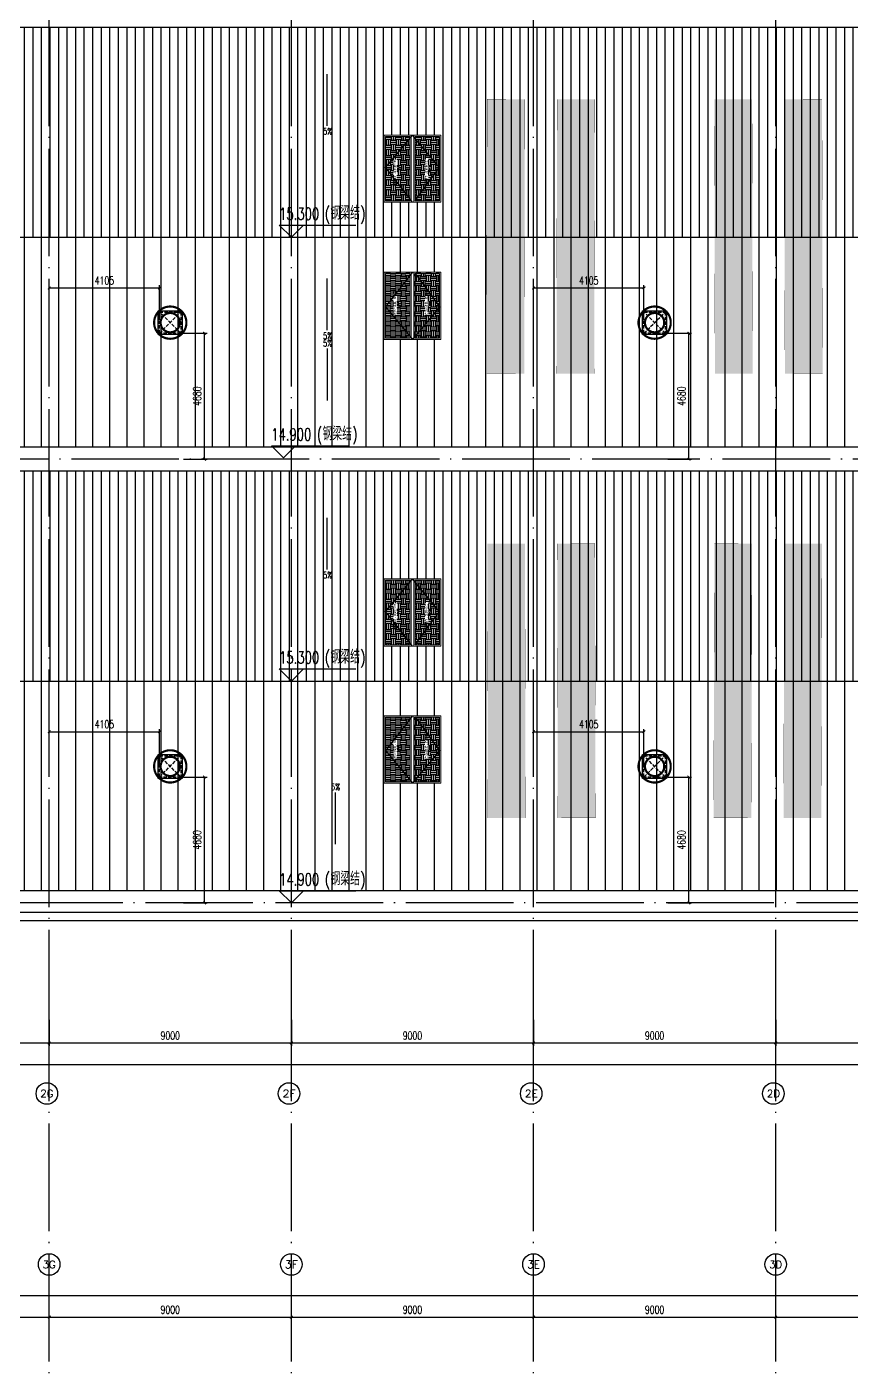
# Model space of a CAD drawing. Extents: x -555607 to 460190, y 498714 to 1664455.
# Drawn here: x 316315 to 346951, y 622805 to 672646 of the extents above; entities that cross this region are included whole.
import ezdxf
from ezdxf.enums import TextEntityAlignment as Align

# ---------------------------------------------------------------- set-up
doc = ezdxf.new("R2010")
doc.units = 0
doc.header["$LTSCALE"] = 1000
doc.header["$MEASUREMENT"] = 0
for name, pattern in [('DASH', [0.35, 0.25, -0.1]), ('DOTE', [2.42, 2, -0.2, 0.02, -0.2]), ('HIDDEN', [9.525, 6.35, -3.175])]:
    doc.linetypes.add(name, pattern=pattern)
doc.layers.get('Defpoints').update_dxf_attribs({"color": 210})
for name, color, linetype in [('99平面图例外参$0$A-HATCH-2', 251, 'Continuous'), ('A-AXIS-D', 1, 'Continuous'), ('A-AXIS-DOTE', 14, 'DOTE'), ('A-AXIS-DP', 126, 'Continuous'), ('A-AXIS-SYMB', 3, 'Continuous'), ('A-HATCH-2', 251, 'Continuous'), ('A-LIN-V', 9, 'Continuous'), ('A-SFCE', 30, 'Continuous'), ('A-WINDOW', 8, 'Continuous'), ('E-电气标注', 84, 'Continuous'), ('SPACE', 7, 'Continuous'), ('SPACE_HATCH', 8, 'Continuous'), ('参考线', 8, 'Continuous'), ('外框', 1, 'HIDDEN'), ('暖通', 7, 'Continuous')]:
    doc.layers.add(name, color=color, linetype=linetype)
doc.layers.add('成型线', color=3, linetype='Continuous', lineweight=18)
doc.styles.add('_TCH_AXIS', font='COMPLEX', dxfattribs={"bigfont": 'GBCBIG'})
doc.styles.add('_TCH_DIM', font='SIMPLEX', dxfattribs={"bigfont": 'GBCBIG'})
doc.styles.add('_TCH_DIM_T3', font='SIMPLEX', dxfattribs={"width": 0.705882, "bigfont": 'GBCBIG'})
doc.styles.add('_TCH_SPACE', font='SIMPLEX', dxfattribs={"height": 5, "bigfont": 'GBCBIG'})
doc.dimstyles.new('_TCH_ARCH&&100', dxfattribs={"dimtxt": 297.5, "dimasz": 100, "dimexe": 100, "dimexo": 100, "dimgap": 126.25, "dimtad": 1, "dimdec": 0, "dimzin": 0, "dimdsep": 46, "dimtxsty": '_TCH_DIM_T3', "dimblk": 'ARCHTICK', "dimcen": 0.09, "dimclrt": 7, "dimazin": 2, "dimtfac": 1, "dimtdec": 0, "dimtix": 1, "dimtmove": 2, "dimatfit": 3, "dimfxl": 100, "dimtolj": 1, "dimtzin": 0, "dimarcsym": 0})
pattern_1 = [(90, (0, 0), (-317.5, 0), [])]
pattern_2 = [(90, (0, 0), (-635, 0), [])]
pattern_3 = [(0, (0, 0), (187.5, 187.5), [187.5, -187.5]), (0, (0, 70.31), (187.5, 187.5), [187.5, -187.5]), (0, (0, 140.62), (187.5, 187.5), [187.5, -187.5]), (90, (23.44, 164.06), (-187.5, 187.5), [187.5, -187.5]), (90, (93.75, 164.06), (-187.5, 187.5), [187.5, -187.5]), (90, (164.06, 164.06), (-187.5, 187.5), [187.5, -187.5])]

# ---------------------------------------------------------------- blocks, each defined once
blk = doc.blocks.new('_ArchTick')
at = {"color": 0, "linetype": 'ByBlock', "const_width": 0.4}
blk.add_lwpolyline([(-0.5, -0.5), (0.5, 0.5)], dxfattribs=at)
blk = doc.blocks.new('*D361')
at = {"layer": 'A-AXIS-D', "color": 0, "lineweight": -2, "transparency": 16777216}
for p, q in [((308146, 635720), (308146, 634760)), ((317146, 635720), (317146, 634760)), ((308146, 634860), (317146, 634860))]:
    blk.add_line(p, q, dxfattribs=at)
at = {"layer": 'Defpoints', "color": 0, "transparency": 16777216}
for p in [(308146, 635820), (317146, 635820), (317146, 634860)]:
    blk.add_point(p, dxfattribs=at)
at = {"layer": 'A-AXIS-D', "color": 0, "lineweight": -2, "transparency": 16777216, "xscale": 100, "yscale": 100, "zscale": 100, "rotation": 180}
blk.add_blockref('_ArchTick', (308146, 634860), dxfattribs=at)
at = {"layer": 'A-AXIS-D', "color": 0, "lineweight": -2, "transparency": 16777216, "xscale": 100, "yscale": 100, "zscale": 100}
blk.add_blockref('_ArchTick', (317146, 634860), dxfattribs=at)
at = {"layer": 'A-AXIS-D', "color": 7, "transparency": 16777216, "insert": (312646, 635135), "char_height": 297.5, "attachment_point": 5, "style": '_TCH_DIM_T3'}
blk.add_mtext('\\A1;9000', dxfattribs=at)
blk = doc.blocks.new('*D362')
at = {"layer": 'A-AXIS-D', "color": 0, "lineweight": -2, "transparency": 16777216}
for p, q in [((317146, 635720), (317146, 634760)), ((326146, 635720), (326146, 634760)), ((317146, 634860), (326146, 634860))]:
    blk.add_line(p, q, dxfattribs=at)
at = {"layer": 'Defpoints', "color": 0, "transparency": 16777216}
for p in [(317146, 635820), (326146, 635820), (326146, 634860)]:
    blk.add_point(p, dxfattribs=at)
at = {"layer": 'A-AXIS-D', "color": 0, "lineweight": -2, "transparency": 16777216, "xscale": 100, "yscale": 100, "zscale": 100, "rotation": 180}
blk.add_blockref('_ArchTick', (317146, 634860), dxfattribs=at)
at = {"layer": 'A-AXIS-D', "color": 0, "lineweight": -2, "transparency": 16777216, "xscale": 100, "yscale": 100, "zscale": 100}
blk.add_blockref('_ArchTick', (326146, 634860), dxfattribs=at)
at = {"layer": 'A-AXIS-D', "color": 7, "transparency": 16777216, "insert": (321646, 635135), "char_height": 297.5, "attachment_point": 5, "style": '_TCH_DIM_T3'}
blk.add_mtext('\\A1;9000', dxfattribs=at)
blk = doc.blocks.new('*D363')
at = {"layer": 'A-AXIS-D', "color": 0, "lineweight": -2, "transparency": 16777216}
for p, q in [((326146, 635720), (326146, 634760)), ((335146, 635720), (335146, 634760)), ((326146, 634860), (335146, 634860))]:
    blk.add_line(p, q, dxfattribs=at)
at = {"layer": 'Defpoints', "color": 0, "transparency": 16777216}
for p in [(326146, 635820), (335146, 635820), (335146, 634860)]:
    blk.add_point(p, dxfattribs=at)
at = {"layer": 'A-AXIS-D', "color": 0, "lineweight": -2, "transparency": 16777216, "xscale": 100, "yscale": 100, "zscale": 100, "rotation": 180}
blk.add_blockref('_ArchTick', (326146, 634860), dxfattribs=at)
at = {"layer": 'A-AXIS-D', "color": 0, "lineweight": -2, "transparency": 16777216, "xscale": 100, "yscale": 100, "zscale": 100}
blk.add_blockref('_ArchTick', (335146, 634860), dxfattribs=at)
at = {"layer": 'A-AXIS-D', "color": 7, "transparency": 16777216, "insert": (330646, 635135), "char_height": 297.5, "attachment_point": 5, "style": '_TCH_DIM_T3'}
blk.add_mtext('\\A1;9000', dxfattribs=at)
blk = doc.blocks.new('*D364')
at = {"layer": 'A-AXIS-D', "color": 0, "lineweight": -2, "transparency": 16777216}
for p, q in [((335146, 635720), (335146, 634760)), ((344146, 635720), (344146, 634760)), ((335146, 634860), (344146, 634860))]:
    blk.add_line(p, q, dxfattribs=at)
at = {"layer": 'Defpoints', "color": 0, "transparency": 16777216}
for p in [(335146, 635820), (344146, 635820), (344146, 634860)]:
    blk.add_point(p, dxfattribs=at)
at = {"layer": 'A-AXIS-D', "color": 0, "lineweight": -2, "transparency": 16777216, "xscale": 100, "yscale": 100, "zscale": 100, "rotation": 180}
blk.add_blockref('_ArchTick', (335146, 634860), dxfattribs=at)
at = {"layer": 'A-AXIS-D', "color": 0, "lineweight": -2, "transparency": 16777216, "xscale": 100, "yscale": 100, "zscale": 100}
blk.add_blockref('_ArchTick', (344146, 634860), dxfattribs=at)
at = {"layer": 'A-AXIS-D', "color": 7, "transparency": 16777216, "insert": (339646, 635135), "char_height": 297.5, "attachment_point": 5, "style": '_TCH_DIM_T3'}
blk.add_mtext('\\A1;9000', dxfattribs=at)
blk = doc.blocks.new('*D365')
at = {"layer": 'A-AXIS-D', "color": 0, "lineweight": -2, "transparency": 16777216}
for p, q in [((344146, 635720), (344146, 634760)), ((353146, 635720), (353146, 634760)), ((344146, 634860), (353146, 634860))]:
    blk.add_line(p, q, dxfattribs=at)
at = {"layer": 'Defpoints', "color": 0, "transparency": 16777216}
for p in [(344146, 635820), (353146, 635820), (353146, 634860)]:
    blk.add_point(p, dxfattribs=at)
at = {"layer": 'A-AXIS-D', "color": 0, "lineweight": -2, "transparency": 16777216, "xscale": 100, "yscale": 100, "zscale": 100, "rotation": 180}
blk.add_blockref('_ArchTick', (344146, 634860), dxfattribs=at)
at = {"layer": 'A-AXIS-D', "color": 0, "lineweight": -2, "transparency": 16777216, "xscale": 100, "yscale": 100, "zscale": 100}
blk.add_blockref('_ArchTick', (353146, 634860), dxfattribs=at)
at = {"layer": 'A-AXIS-D', "color": 7, "transparency": 16777216, "insert": (348646, 635135), "char_height": 297.5, "attachment_point": 5, "style": '_TCH_DIM_T3'}
blk.add_mtext('\\A1;9000', dxfattribs=at)
blk = doc.blocks.new('*D411')
at = {"layer": 'A-AXIS-D', "color": 0, "lineweight": -2, "transparency": 16777216}
for p, q in [((213946, 635620), (213946, 633960)), ((371946, 635620), (371946, 633960)), ((213946, 634060), (371946, 634060))]:
    blk.add_line(p, q, dxfattribs=at)
at = {"layer": 'Defpoints', "color": 0, "transparency": 16777216}
for p in [(213946, 635720), (371946, 635720), (371946, 634060)]:
    blk.add_point(p, dxfattribs=at)
at = {"layer": 'A-AXIS-D', "color": 0, "lineweight": -2, "transparency": 16777216, "xscale": 100, "yscale": 100, "zscale": 100, "rotation": 180}
blk.add_blockref('_ArchTick', (213946, 634060), dxfattribs=at)
at = {"layer": 'A-AXIS-D', "color": 0, "lineweight": -2, "transparency": 16777216, "xscale": 100, "yscale": 100, "zscale": 100}
blk.add_blockref('_ArchTick', (371946, 634060), dxfattribs=at)
at = {"layer": 'A-AXIS-D', "color": 7, "transparency": 16777216, "insert": (292946, 634335), "char_height": 297.5, "attachment_point": 5, "style": '_TCH_DIM_T3'}
blk.add_mtext('\\A1;158000', dxfattribs=at)
blk = doc.blocks.new('*D452')
at = {"layer": 'A-AXIS-D', "color": 0, "lineweight": -2, "transparency": 16777216}
for p, q in [((308146, 623910), (308146, 624768)), ((308146, 624668), (317146, 624668)), ((317146, 623910), (317146, 624768))]:
    blk.add_line(p, q, dxfattribs=at)
at = {"layer": 'Defpoints', "color": 0, "transparency": 16777216}
for p in [(317146, 624668), (308146, 623810), (317146, 623810)]:
    blk.add_point(p, dxfattribs=at)
at = {"layer": 'A-AXIS-D', "color": 0, "lineweight": -2, "transparency": 16777216, "xscale": 100, "yscale": 100, "zscale": 100, "rotation": 180}
blk.add_blockref('_ArchTick', (308146, 624668), dxfattribs=at)
at = {"layer": 'A-AXIS-D', "color": 0, "lineweight": -2, "transparency": 16777216, "xscale": 100, "yscale": 100, "zscale": 100}
blk.add_blockref('_ArchTick', (317146, 624668), dxfattribs=at)
at = {"layer": 'A-AXIS-D', "color": 7, "transparency": 16777216, "insert": (312646, 624943), "char_height": 297.5, "attachment_point": 5, "style": '_TCH_DIM_T3'}
blk.add_mtext('\\A1;9000', dxfattribs=at)
blk = doc.blocks.new('*D453')
at = {"layer": 'A-AXIS-D', "color": 0, "lineweight": -2, "transparency": 16777216}
for p, q in [((317146, 623910), (317146, 624768)), ((317146, 624668), (326146, 624668)), ((326146, 623910), (326146, 624768))]:
    blk.add_line(p, q, dxfattribs=at)
at = {"layer": 'Defpoints', "color": 0, "transparency": 16777216}
for p in [(326146, 624668), (317146, 623810), (326146, 623810)]:
    blk.add_point(p, dxfattribs=at)
at = {"layer": 'A-AXIS-D', "color": 0, "lineweight": -2, "transparency": 16777216, "xscale": 100, "yscale": 100, "zscale": 100, "rotation": 180}
blk.add_blockref('_ArchTick', (317146, 624668), dxfattribs=at)
at = {"layer": 'A-AXIS-D', "color": 0, "lineweight": -2, "transparency": 16777216, "xscale": 100, "yscale": 100, "zscale": 100}
blk.add_blockref('_ArchTick', (326146, 624668), dxfattribs=at)
at = {"layer": 'A-AXIS-D', "color": 7, "transparency": 16777216, "insert": (321646, 624943), "char_height": 297.5, "attachment_point": 5, "style": '_TCH_DIM_T3'}
blk.add_mtext('\\A1;9000', dxfattribs=at)
blk = doc.blocks.new('*D454')
at = {"layer": 'A-AXIS-D', "color": 0, "lineweight": -2, "transparency": 16777216}
for p, q in [((326146, 623910), (326146, 624768)), ((326146, 624668), (335146, 624668)), ((335146, 623910), (335146, 624768))]:
    blk.add_line(p, q, dxfattribs=at)
at = {"layer": 'Defpoints', "color": 0, "transparency": 16777216}
for p in [(335146, 624668), (326146, 623810), (335146, 623810)]:
    blk.add_point(p, dxfattribs=at)
at = {"layer": 'A-AXIS-D', "color": 0, "lineweight": -2, "transparency": 16777216, "xscale": 100, "yscale": 100, "zscale": 100, "rotation": 180}
blk.add_blockref('_ArchTick', (326146, 624668), dxfattribs=at)
at = {"layer": 'A-AXIS-D', "color": 0, "lineweight": -2, "transparency": 16777216, "xscale": 100, "yscale": 100, "zscale": 100}
blk.add_blockref('_ArchTick', (335146, 624668), dxfattribs=at)
at = {"layer": 'A-AXIS-D', "color": 7, "transparency": 16777216, "insert": (330646, 624943), "char_height": 297.5, "attachment_point": 5, "style": '_TCH_DIM_T3'}
blk.add_mtext('\\A1;9000', dxfattribs=at)
blk = doc.blocks.new('*D455')
at = {"layer": 'A-AXIS-D', "color": 0, "lineweight": -2, "transparency": 16777216}
for p, q in [((335146, 623910), (335146, 624768)), ((335146, 624668), (344146, 624668)), ((344146, 623910), (344146, 624768))]:
    blk.add_line(p, q, dxfattribs=at)
at = {"layer": 'Defpoints', "color": 0, "transparency": 16777216}
for p in [(344146, 624668), (335146, 623810), (344146, 623810)]:
    blk.add_point(p, dxfattribs=at)
at = {"layer": 'A-AXIS-D', "color": 0, "lineweight": -2, "transparency": 16777216, "xscale": 100, "yscale": 100, "zscale": 100, "rotation": 180}
blk.add_blockref('_ArchTick', (335146, 624668), dxfattribs=at)
at = {"layer": 'A-AXIS-D', "color": 0, "lineweight": -2, "transparency": 16777216, "xscale": 100, "yscale": 100, "zscale": 100}
blk.add_blockref('_ArchTick', (344146, 624668), dxfattribs=at)
at = {"layer": 'A-AXIS-D', "color": 7, "transparency": 16777216, "insert": (339646, 624943), "char_height": 297.5, "attachment_point": 5, "style": '_TCH_DIM_T3'}
blk.add_mtext('\\A1;9000', dxfattribs=at)
blk = doc.blocks.new('*D456')
at = {"layer": 'A-AXIS-D', "color": 0, "lineweight": -2, "transparency": 16777216}
for p, q in [((344146, 623910), (344146, 624768)), ((344146, 624668), (353146, 624668)), ((353146, 623910), (353146, 624768))]:
    blk.add_line(p, q, dxfattribs=at)
at = {"layer": 'Defpoints', "color": 0, "transparency": 16777216}
for p in [(353146, 624668), (344146, 623810), (353146, 623810)]:
    blk.add_point(p, dxfattribs=at)
at = {"layer": 'A-AXIS-D', "color": 0, "lineweight": -2, "transparency": 16777216, "xscale": 100, "yscale": 100, "zscale": 100, "rotation": 180}
blk.add_blockref('_ArchTick', (344146, 624668), dxfattribs=at)
at = {"layer": 'A-AXIS-D', "color": 0, "lineweight": -2, "transparency": 16777216, "xscale": 100, "yscale": 100, "zscale": 100}
blk.add_blockref('_ArchTick', (353146, 624668), dxfattribs=at)
at = {"layer": 'A-AXIS-D', "color": 7, "transparency": 16777216, "insert": (348646, 624943), "char_height": 297.5, "attachment_point": 5, "style": '_TCH_DIM_T3'}
blk.add_mtext('\\A1;9000', dxfattribs=at)
blk = doc.blocks.new('*D460')
at = {"layer": 'A-AXIS-D', "color": 0, "lineweight": -2, "transparency": 16777216}
for p, q in [((186246, 624010), (186246, 625568)), ((371946, 624010), (371946, 625568)), ((186246, 625468), (371946, 625468))]:
    blk.add_line(p, q, dxfattribs=at)
at = {"layer": 'Defpoints', "color": 0, "transparency": 16777216}
for p in [(371946, 625468), (186246, 623910), (371946, 623910)]:
    blk.add_point(p, dxfattribs=at)
at = {"layer": 'A-AXIS-D', "color": 0, "lineweight": -2, "transparency": 16777216, "xscale": 100, "yscale": 100, "zscale": 100, "rotation": 180}
blk.add_blockref('_ArchTick', (186246, 625468), dxfattribs=at)
at = {"layer": 'A-AXIS-D', "color": 0, "lineweight": -2, "transparency": 16777216, "xscale": 100, "yscale": 100, "zscale": 100}
blk.add_blockref('_ArchTick', (371946, 625468), dxfattribs=at)
at = {"layer": 'A-AXIS-D', "color": 7, "transparency": 16777216, "insert": (279096, 625743), "char_height": 297.5, "attachment_point": 5, "style": '_TCH_DIM_T3'}
blk.add_mtext('\\A1;185700', dxfattribs=at)
blk = doc.blocks.new('44')
blk.add_wipeout([(277446, 745270), (279946, 745270), (279946, 747370), (277446, 747370)]).dxf.layer = '参考线'
at = {"layer": 'SPACE_HATCH'}
h = blk.add_hatch(dxfattribs=at)
h.set_pattern_fill('土壤', color=250, scale=50, style=0)
h.set_pattern_definition(pattern_3)
h.paths.add_polyline_path([(277496, 746420), (279896, 746420), (279896, 747320), (277496, 747320)])
h.paths.add_polyline_path([(278352, 746904), (279057, 746904), (279057, 747034), (278352, 747034)])
h.paths.add_polyline_path([(278591, 746811), (278817, 746811), (278817, 746895), (278591, 746895)])
h = blk.add_hatch(dxfattribs=at)
h.set_pattern_fill('土壤', color=250, scale=50, style=0)
h.set_pattern_definition(pattern_3)
h.paths.add_polyline_path([(277496, 746220), (279896, 746220), (279896, 745320), (277496, 745320)])
h.paths.add_polyline_path([(278352, 745724), (279057, 745724), (279057, 745854), (278352, 745854)])
h.paths.add_polyline_path([(278591, 745631), (278817, 745631), (278817, 745715), (278591, 745715)])
at = {"layer": '外框', "color": 250}
for points in [[(279946, 746320), (278658, 747320), (277446, 746320)], [(279896, 746220), (278658, 745320), (277446, 746320)]]:
    blk.add_lwpolyline(points, dxfattribs=at)
at = {"layer": '成型线', "color": 8}
for p, q in [((279946, 745270), (279946, 747370)), ((277446, 746370), (279946, 746370)), ((277446, 746270), (279946, 746270)), ((277496, 746420), (279896, 746420)), ((277496, 746220), (279896, 746220))]:
    blk.add_line(p, q, dxfattribs=at)
for points in [[(279946, 745270), (277446, 745270), (277446, 747370), (279946, 747370)], [(277496, 746420), (277496, 747320), (279896, 747320), (279896, 746420)], [(279896, 746220), (279896, 745320), (277496, 745320), (277496, 746220)]]:
    blk.add_lwpolyline(points, dxfattribs=at)
at = {"layer": 'SPACE', "color": 250, "style": '_TCH_SPACE'}
for p in [(278365, 746930), (278365, 745750)]:
    blk.add_text('自然排烟窗，有效面积', height=96.5, dxfattribs=at).set_placement(p)
at = {"layer": 'SPACE', "color": 250, "style": '_TCH_SPACE', "width": 0.705882}
for s, height, p in [('2.16m', 59.5, (278600, 746828)), ('2', 29.8, (278792, 746863)), ('2.16m', 59.5, (278600, 745648)), ('2', 29.8, (278792, 745683))]:
    blk.add_text(s, height=height, dxfattribs=at).set_placement(p)
blk = doc.blocks.new('eeee')
at = {"layer": 'A-LIN-V'}
blk.add_blockref('44', (16550, 81000), dxfattribs=at)
at = {"layer": 'A-LIN-V', "xscale": -0.9999999999999998}
blk.add_blockref('44', (579042, 81000), dxfattribs=at)
blk = doc.blocks.new('423432432222')
at = {"layer": 'A-WINDOW', "rotation": 90}
blk.add_blockref('eeee', (1193916, 416524), dxfattribs=at)
blk = doc.blocks.new('242343243')
at = {"layer": 'A-WINDOW'}
for p in [(-35950, -49500), (-35950, -66000)]:
    blk.add_blockref('423432432222', p, dxfattribs=at)
blk = doc.blocks.new('fengji')
at = {"layer": '暖通', "color": 7, "linetype": 'DASH', "ltscale": 0.5}
for p, q in [((-395, 395), (395, -395)), ((395, 395), (-395, -395))]:
    blk.add_line(p, q, dxfattribs=at)
at = {"layer": '暖通', "color": 7, "const_width": 79.8}
for points in [[(0, -600, -1), (0, 600, -1)], [(0, -600, 1), (0, 600, 1)]]:
    blk.add_lwpolyline(points, format="xyb", dxfattribs=at)
at = {"layer": '暖通', "color": 7, "ltscale": 0.5}
blk.add_lwpolyline([(-445, 445), (445, 445), (445, -445), (-445, -445)], close=True, dxfattribs=at)
at = {"layer": '暖通', "color": 7, "linetype": 'DASH', "const_width": 79.8}
for points in [[(0, -358, -1), (0, 358, -1)], [(0, -358, 1), (0, 358, 1)]]:
    blk.add_lwpolyline(points, format="xyb", dxfattribs=at)
at = {"layer": '暖通', "color": 7, "linetype": 'DASH', "ltscale": 0.5}
blk.add_lwpolyline([(-395, 395), (395, 395), (395, -395), (-395, -395)], close=True, dxfattribs=at)
blk = doc.blocks.new('*D779')
at = {"layer": 'A-AXIS-DP', "color": 0, "lineweight": -2, "transparency": 16777216}
for p, q in [((317146, 661745), (317146, 663035)), ((317146, 662935), (321251, 662935)), ((321251, 661745), (321251, 663035))]:
    blk.add_line(p, q, dxfattribs=at)
at = {"layer": 'Defpoints', "color": 0, "transparency": 16777216}
for p in [(321251, 662935), (317146, 661645), (321251, 661645)]:
    blk.add_point(p, dxfattribs=at)
at = {"layer": 'A-AXIS-DP', "color": 0, "lineweight": -2, "transparency": 16777216, "xscale": 100, "yscale": 100, "zscale": 100, "rotation": 180}
blk.add_blockref('_ArchTick', (317146, 662935), dxfattribs=at)
at = {"layer": 'A-AXIS-DP', "color": 0, "lineweight": -2, "transparency": 16777216, "xscale": 100, "yscale": 100, "zscale": 100}
blk.add_blockref('_ArchTick', (321251, 662935), dxfattribs=at)
at = {"layer": 'A-AXIS-DP', "color": 7, "transparency": 16777216, "insert": (319198, 663210), "char_height": 297.5, "attachment_point": 5, "style": '_TCH_DIM_T3'}
blk.add_mtext('\\A1;4105', dxfattribs=at)
blk = doc.blocks.new('*D780')
at = {"layer": 'A-AXIS-DP', "color": 0, "lineweight": -2, "transparency": 16777216}
for p, q in [((322141, 661250), (323020, 661250)), ((322920, 656570), (322920, 661250)), ((322141, 656570), (323020, 656570))]:
    blk.add_line(p, q, dxfattribs=at)
at = {"layer": 'Defpoints', "color": 0, "transparency": 16777216}
for p in [(322041, 661250), (322920, 661250), (322041, 656570)]:
    blk.add_point(p, dxfattribs=at)
at = {"layer": 'A-AXIS-DP', "color": 0, "lineweight": -2, "transparency": 16777216, "xscale": 100, "yscale": 100, "zscale": 100}
for p, rotation in [((322920, 661250), 90), ((322920, 656570), 270)]:
    blk.add_blockref('_ArchTick', p, dxfattribs=dict(at, rotation=rotation))
at = {"layer": 'A-AXIS-DP', "color": 7, "transparency": 16777216, "insert": (322645, 658910), "char_height": 297.5, "attachment_point": 5, "rotation": 90, "style": '_TCH_DIM_T3'}
blk.add_mtext('\\A1;4680', dxfattribs=at)
blk = doc.blocks.new('*D781')
at = {"layer": 'A-AXIS-DP', "color": 0, "lineweight": -2, "transparency": 16777216}
for p, q in [((335146, 661745), (335146, 663035)), ((335146, 662935), (339251, 662935)), ((339251, 661745), (339251, 663035))]:
    blk.add_line(p, q, dxfattribs=at)
at = {"layer": 'Defpoints', "color": 0, "transparency": 16777216}
for p in [(339251, 662935), (335146, 661645), (339251, 661645)]:
    blk.add_point(p, dxfattribs=at)
at = {"layer": 'A-AXIS-DP', "color": 0, "lineweight": -2, "transparency": 16777216, "xscale": 100, "yscale": 100, "zscale": 100, "rotation": 180}
blk.add_blockref('_ArchTick', (335146, 662935), dxfattribs=at)
at = {"layer": 'A-AXIS-DP', "color": 0, "lineweight": -2, "transparency": 16777216, "xscale": 100, "yscale": 100, "zscale": 100}
blk.add_blockref('_ArchTick', (339251, 662935), dxfattribs=at)
at = {"layer": 'A-AXIS-DP', "color": 7, "transparency": 16777216, "insert": (337198, 663210), "char_height": 297.5, "attachment_point": 5, "style": '_TCH_DIM_T3'}
blk.add_mtext('\\A1;4105', dxfattribs=at)
blk = doc.blocks.new('*D782')
at = {"layer": 'A-AXIS-DP', "color": 0, "lineweight": -2, "transparency": 16777216}
for p, q in [((340141, 661250), (341020, 661250)), ((340920, 656570), (340920, 661250)), ((340141, 656570), (341020, 656570))]:
    blk.add_line(p, q, dxfattribs=at)
at = {"layer": 'Defpoints', "color": 0, "transparency": 16777216}
for p in [(340041, 661250), (340920, 661250), (340041, 656570)]:
    blk.add_point(p, dxfattribs=at)
at = {"layer": 'A-AXIS-DP', "color": 0, "lineweight": -2, "transparency": 16777216, "xscale": 100, "yscale": 100, "zscale": 100}
for p, rotation in [((340920, 661250), 90), ((340920, 656570), 270)]:
    blk.add_blockref('_ArchTick', p, dxfattribs=dict(at, rotation=rotation))
at = {"layer": 'A-AXIS-DP', "color": 7, "transparency": 16777216, "insert": (340645, 658910), "char_height": 297.5, "attachment_point": 5, "rotation": 90, "style": '_TCH_DIM_T3'}
blk.add_mtext('\\A1;4680', dxfattribs=at)
blk = doc.blocks.new('*D789')
at = {"layer": 'A-AXIS-DP', "color": 0, "lineweight": -2, "transparency": 16777216}
for p, q in [((335146, 645245), (335146, 646535)), ((339251, 645245), (339251, 646535)), ((335146, 646435), (339251, 646435))]:
    blk.add_line(p, q, dxfattribs=at)
at = {"layer": 'Defpoints', "color": 0, "transparency": 16777216}
for p in [(339251, 646435), (335146, 645145), (339251, 645145)]:
    blk.add_point(p, dxfattribs=at)
at = {"layer": 'A-AXIS-DP', "color": 0, "lineweight": -2, "transparency": 16777216, "xscale": 100, "yscale": 100, "zscale": 100, "rotation": 180}
blk.add_blockref('_ArchTick', (335146, 646435), dxfattribs=at)
at = {"layer": 'A-AXIS-DP', "color": 0, "lineweight": -2, "transparency": 16777216, "xscale": 100, "yscale": 100, "zscale": 100}
blk.add_blockref('_ArchTick', (339251, 646435), dxfattribs=at)
at = {"layer": 'A-AXIS-DP', "color": 7, "transparency": 16777216, "insert": (337198, 646710), "char_height": 297.5, "attachment_point": 5, "style": '_TCH_DIM_T3'}
blk.add_mtext('\\A1;4105', dxfattribs=at)
blk = doc.blocks.new('*D790')
at = {"layer": 'A-AXIS-DP', "color": 0, "lineweight": -2, "transparency": 16777216}
for p, q in [((340141, 644750), (341020, 644750)), ((340920, 640070), (340920, 644750)), ((340141, 640070), (341020, 640070))]:
    blk.add_line(p, q, dxfattribs=at)
at = {"layer": 'Defpoints', "color": 0, "transparency": 16777216}
for p in [(340041, 644750), (340920, 644750), (340041, 640070)]:
    blk.add_point(p, dxfattribs=at)
at = {"layer": 'A-AXIS-DP', "color": 0, "lineweight": -2, "transparency": 16777216, "xscale": 100, "yscale": 100, "zscale": 100}
for p, rotation in [((340920, 644750), 90), ((340920, 640070), 270)]:
    blk.add_blockref('_ArchTick', p, dxfattribs=dict(at, rotation=rotation))
at = {"layer": 'A-AXIS-DP', "color": 7, "transparency": 16777216, "insert": (340645, 642410), "char_height": 297.5, "attachment_point": 5, "rotation": 90, "style": '_TCH_DIM_T3'}
blk.add_mtext('\\A1;4680', dxfattribs=at)
blk = doc.blocks.new('*D791')
at = {"layer": 'A-AXIS-DP', "color": 0, "lineweight": -2, "transparency": 16777216}
for p, q in [((317146, 645245), (317146, 646535)), ((321251, 645245), (321251, 646535)), ((317146, 646435), (321251, 646435))]:
    blk.add_line(p, q, dxfattribs=at)
at = {"layer": 'Defpoints', "color": 0, "transparency": 16777216}
for p in [(321251, 646435), (317146, 645145), (321251, 645145)]:
    blk.add_point(p, dxfattribs=at)
at = {"layer": 'A-AXIS-DP', "color": 0, "lineweight": -2, "transparency": 16777216, "xscale": 100, "yscale": 100, "zscale": 100, "rotation": 180}
blk.add_blockref('_ArchTick', (317146, 646435), dxfattribs=at)
at = {"layer": 'A-AXIS-DP', "color": 0, "lineweight": -2, "transparency": 16777216, "xscale": 100, "yscale": 100, "zscale": 100}
blk.add_blockref('_ArchTick', (321251, 646435), dxfattribs=at)
at = {"layer": 'A-AXIS-DP', "color": 7, "transparency": 16777216, "insert": (319198, 646710), "char_height": 297.5, "attachment_point": 5, "style": '_TCH_DIM_T3'}
blk.add_mtext('\\A1;4105', dxfattribs=at)
blk = doc.blocks.new('*D792')
at = {"layer": 'A-AXIS-DP', "color": 0, "lineweight": -2, "transparency": 16777216}
for p, q in [((322141, 644750), (323020, 644750)), ((322920, 640070), (322920, 644750)), ((322141, 640070), (323020, 640070))]:
    blk.add_line(p, q, dxfattribs=at)
at = {"layer": 'Defpoints', "color": 0, "transparency": 16777216}
for p in [(322041, 644750), (322920, 644750), (322041, 640070)]:
    blk.add_point(p, dxfattribs=at)
at = {"layer": 'A-AXIS-DP', "color": 0, "lineweight": -2, "transparency": 16777216, "xscale": 100, "yscale": 100, "zscale": 100}
for p, rotation in [((322920, 644750), 90), ((322920, 640070), 270)]:
    blk.add_blockref('_ArchTick', p, dxfattribs=dict(at, rotation=rotation))
at = {"layer": 'A-AXIS-DP', "color": 7, "transparency": 16777216, "insert": (322645, 642410), "char_height": 297.5, "attachment_point": 5, "rotation": 90, "style": '_TCH_DIM_T3'}
blk.add_mtext('\\A1;4680', dxfattribs=at)
blk = doc.blocks.new('w42343eeee')
at = {"color": 250}
blk.add_wipeout([(367285, 568212), (365883, 568215), (365906, 578415), (367306, 578412)], dxfattribs=at).dxf.layer = '参考线'
at = {"layer": '99平面图例外参$0$A-HATCH-2'}
h = blk.add_hatch(dxfattribs=at)
h.set_pattern_fill('ANSI33', color=250, scale=75)
h.set_pattern_definition([(45, (1135667.22, 924695.12), (-168.3798, 168.3798), []), (45, (1135835.6, 924695.12), (-168.3798, 168.3798), [119.0625, -59.53125])])
h.paths.add_polyline_path([(366843, 550430), (365843, 550432)])
h.paths.add_polyline_path([(365906, 578415), (367306, 578412), (367283, 568212), (365883, 568215)])
at = {"layer": 'E-电气标注', "color": 250, "const_width": 5}
blk.add_lwpolyline([(365906, 578415), (365883, 568215), (367283, 568212), (367306, 578412)], close=True, dxfattribs=at)
blk = doc.blocks.new('w242343')
at = {"layer": 'A-SFCE', "color": 250, "xscale": -1, "rotation": 0.1299680659603089}
for p in [(40599168566.337311, 3385102427.183288), (40599171166.31369, 3385102438.978802)]:
    blk.add_blockref('w42343eeee', p, dxfattribs=at)
at = {"layer": 'A-SFCE', "color": 250, "rotation": 0.1299680659603089}
for p in [(40598443796.267288, 3385100789.031091), (40598446396.270439, 3385100789.031077)]:
    blk.add_blockref('w42343eeee', p, dxfattribs=at)
for p in [(40598435317.69854, 3385117291.52422), (40598437917.701714, 3385117291.524203)]:
    blk.add_blockref('w42343eeee', p, dxfattribs=at)
at = {"layer": 'A-SFCE', "color": 250, "xscale": -1, "rotation": 0.1299680659603089}
for p in [(40599176969.951508, 3385118967.971529), (40599179569.927887, 3385118979.767045)]:
    blk.add_blockref('w42343eeee', p, dxfattribs=at)
at = {"layer": 'A-SFCE', "color": 250, "rotation": 0.1299680659603089}
for p in [(40598435280.270523, 3385133791.481768), (40598437880.273621, 3385133791.481754)]:
    blk.add_blockref('w42343eeee', p, dxfattribs=at)
at = {"layer": 'A-SFCE', "color": 250, "xscale": -1, "rotation": 0.1299680659603089}
for p in [(40599176932.523407, 3385135467.929079), (40599179532.499763, 3385135479.724595)]:
    blk.add_blockref('w42343eeee', p, dxfattribs=at)
blk = doc.blocks.new('2312321321')
at = {"layer": '暖通', "rotation": 180}
for p in [(321645.8, 661645), (339645.8, 661645), (321645.8, 645145), (339645.8, 645145)]:
    blk.add_blockref('fengji', p, dxfattribs=at)
at = {"layer": 'A-AXIS-DP'}
for p1, p2, distance, picture, middle in [((317145.8, 661645), (321250.8, 661645), 1290, '*D779', (319198.3, 663210)), ((335145.8, 661645), (339250.8, 661645), 1290, '*D781', (337198.3, 663210)), ((322040.8, 656570), (322040.8, 661250), -879.2, '*D780', (322645, 658910)), ((340040.8, 656570), (340040.8, 661250), -879.2, '*D782', (340645, 658910)), ((317145.8, 645145), (321250.8, 645145), 1290, '*D791', (319198.3, 646710)), ((335145.8, 645145), (339250.8, 645145), 1290, '*D789', (337198.3, 646710)), ((322040.8, 640070), (322040.8, 644750), -879.2, '*D792', (322645, 642410)), ((340040.8, 640070), (340040.8, 644750), -879.2, '*D790', (340645, 642410))]:
    dim = blk.add_aligned_dim(p1=p1, p2=p2, distance=distance, dimstyle='_TCH_ARCH&&100', dxfattribs=at)
    dim.commit()
    dim.dimension.update_dxf_attribs({"geometry": picture, "text_midpoint": middle})

msp = doc.modelspace()

# ---------------------------------------------------------------- block references
at = {"layer": 'A-WINDOW', "rotation": 359.8700319340397}
msp.add_blockref('w242343', (-40606042043.5, -3292924822.4), dxfattribs=at)

# ---------------------------------------------------------------- next in the draw order: hatches: boundary and pattern name
at = {"layer": 'A-HATCH-2'}
h = msp.add_hatch(dxfattribs=at)
h.set_pattern_fill('ANSI31', color=250, scale=200, angle=45)
h.set_pattern_definition(pattern_1)
h.paths.add_polyline_path([(233880, 664820), (366415.7, 664820), (371645.8, 664820), (371645.8, 672620), (219322.4, 672620), (216792.2, 664820), (237560, 664820)])
h = msp.add_hatch(dxfattribs=at)
h.set_pattern_fill('ANSI31', color=250, scale=400, angle=45)
h.set_pattern_definition(pattern_2)
h.paths.add_polyline_path([(233880, 664820), (366415.7, 664820), (371645.8, 664820), (371645.8, 657020), (214262, 657020), (216792.2, 664820), (237560, 664820)])
h = msp.add_hatch(dxfattribs=at)
h.set_pattern_fill('ANSI31', color=250, scale=200, angle=45)
h.set_pattern_definition(pattern_1)
h.paths.add_polyline_path([(233880, 648320), (366415.7, 648320), (371645.8, 648320), (371645.8, 656120), (214545.8, 656120), (214545.8, 654270), (214245.8, 654270), (214245.8, 648345), (237560, 648320)])
h = msp.add_hatch(dxfattribs=at)
h.set_pattern_fill('ANSI31', color=250, scale=400, angle=45)
h.set_pattern_definition(pattern_2)
h.paths.add_polyline_path([(233880, 648320), (366415.7, 648320), (371645.8, 648320), (371645.8, 640520), (214245.8, 640520), (214245.8, 648320), (237560, 648320)])

# ---------------------------------------------------------------- next in the draw order: linework, layer by layer
at = {"layer": 'A-AXIS-D'}
for centre in [(317060.9, 632981.1), (326060.9, 632981.1), (335060.9, 632981.1), (344060.9, 632981.1), (317145.8, 626624), (326145.8, 626624), (335145.8, 626624), (344145.8, 626624)]:
    msp.add_circle(centre, 400, dxfattribs=at)
at = {"layer": 'A-AXIS-DOTE', "color": 250, "ltscale": 2}
for p, q in [((317145.8, 635071.1), (317145.8, 728870)), ((326145.8, 635071.1), (326145.8, 728870)), ((335145.8, 635071.1), (335145.8, 728870)), ((344145.8, 635071.1), (344145.8, 728870)), ((380050, 656570), (203824.6, 656570)), ((377960, 640070), (203750, 640070)), ((317145.8, 540740), (317145.8, 637259.3)), ((326145.8, 540740), (326145.8, 637259.3)), ((335145.8, 540740), (335145.8, 637259.3)), ((344145.8, 540740), (344145.8, 637259.3))]:
    msp.add_line(p, q, dxfattribs=at)
at = {"layer": 'A-AXIS-SYMB', "color": 8}
for p, q in [((327478.4, 670650), (327478.4, 670890)), ((327478.4, 670650), (327478.4, 670890)), ((327478.4, 668960), (327478.4, 670650)), ((327478.4, 668960), (327478.4, 670650)), ((326145.8, 664820), (325695.8, 665270)), ((325695.8, 665270), (328545.8, 665270)), ((326145.8, 664820), (325695.8, 665270)), ((325695.8, 665270), (328545.8, 665270)), ((326145.8, 664820), (326595.8, 665270)), ((326145.8, 664820), (326595.8, 665270)), ((327478.4, 663050), (327478.4, 663290)), ((327478.4, 661360), (327478.4, 663050)), ((327478.4, 660680), (327478.4, 658990)), ((327478.4, 658990), (327478.4, 658750)), ((325852.6, 656615.7), (325402.6, 657065.7)), ((325402.6, 657065.7), (328252.6, 657065.7)), ((325852.6, 656615.7), (326302.6, 657065.7)), ((327478.4, 654150), (327478.4, 654390)), ((327478.4, 652460), (327478.4, 654150)), ((326145.8, 648320), (325695.8, 648770)), ((325695.8, 648770), (328545.8, 648770)), ((326145.8, 648320), (326595.8, 648770)), ((327771.5, 644180), (327771.5, 642490)), ((327771.5, 642490), (327771.5, 642250)), ((326145.8, 640070), (325695.8, 640520)), ((325695.8, 640520), (328545.8, 640520)), ((326145.8, 640070), (326595.8, 640520))]:
    msp.add_line(p, q, dxfattribs=at)
at = {"layer": 'A-LIN-V', "color": 8}
for points in [[(371645.8, 672620), (219322.4, 672620)], [(371645.8, 657020), (214262, 657020)], [(371645.8, 656120), (214545.8, 656120)], [(371645.8, 640520), (214245.8, 640520)]]:
    msp.add_lwpolyline(points, dxfattribs=at)
at = {"layer": 'A-SFCE', "color": 8}
for points in [[(214545.8, 654570), (213945.8, 654570), (213945.8, 639420), (371945.8, 639420), (371945.8, 639420), (371945.8, 723220), (235420.9, 723220), (213945.8, 657017.5), (213945.8, 656070)], [(214245.8, 654270), (214245.8, 639720), (371645.8, 639720), (371645.8, 722920), (235639, 722920), (214245.8, 656970), (214245.8, 656370)], [(216792.2, 664820), (371645.8, 664820)], [(214245.8, 648320), (371645.8, 648320)]]:
    msp.add_lwpolyline(points, dxfattribs=at)

# ---------------------------------------------------------------- next in the draw order: texts
at = {"layer": 'A-AXIS-D', "color": 7, "style": '_TCH_AXIS'}
for s, height, p, p2 in [('2G', 270.86, (316815.8, 632845.7), (317306, 632845.7)), ('2F', 282.17, (325819.1, 632840), (326302.8, 632840)), ('2E', 282.17, (334819.1, 632840), (335302.8, 632840)), ('2D', 276.42, (343817.4, 632842.9), (344304.4, 632842.9)), ('3G', 276.42, (316902.3, 626485.8), (317389.3, 626485.8)), ('3F', 288.12, (325905.7, 626479.9), (326385.9, 626479.9)), ('3E', 288.12, (334905.7, 626479.9), (335385.9, 626479.9)), ('3D', 282.17, (343904, 626482.9), (344387.7, 626482.9))]:
    msp.add_text(s, height=height, dxfattribs=at).set_placement(p, p2, align=Align.FIT)
at = {"layer": 'A-AXIS-SYMB', "color": 8, "style": '_TCH_DIM', "width": 0.705882}
for s, height, p in [('5%', 238, (327326.4, 668638)), ('5%', 238, (327326.4, 668638)), ('15.300', 446.25, (325695, 665470)), ('15.300', 446.25, (325695, 665470)), ('(', 446.2, (327390, 665470)), ('(', 446.2, (327390, 665470)), (')', 446.2, (328705.9, 665470)), (')', 446.2, (328705.9, 665470)), ('5%', 238, (327326.4, 661038)), ('5%', 238, (327326.4, 660764)), ('14.900', 446.25, (325401.8, 657265.7)), ('(', 446.2, (327096.8, 657265.7)), (')', 446.2, (328412.7, 657265.7)), ('5%', 238, (327326.4, 652138)), ('(', 446.2, (327390, 648970)), (')', 446.2, (328705.9, 648970)), ('15.300', 446.25, (325695, 648970)), ('5%', 238, (327619.5, 644264)), ('14.900', 446.25, (325695, 640720)), ('(', 446.2, (327390, 640720)), (')', 446.2, (328705.9, 640720))]:
    msp.add_text(s, height=height, dxfattribs=at).set_placement(p)
at = {"layer": 'A-AXIS-SYMB', "color": 8, "style": '_TCH_DIM'}
for p in [(327600, 665470), (327600, 665470), (327306.8, 657265.7), (327600, 648970), (327600, 640720)]:
    msp.add_text('钢梁结', height=506.38, dxfattribs=at).set_placement(p)

# ---------------------------------------------------------------- next in the draw order: dimensions: what is measured, and where the dimension line sits
at = {"layer": 'A-AXIS-D'}
for base, p1, p2, text, picture, middle in [((371945.8, 634060), (213945.8, 635720), (371945.8, 635720), '158000', '*D411', (292945.8, 634335)), ((317145.8, 634860), (308145.8, 635820), (317145.8, 635820), '9000', '*D361', (312645.8, 635135)), ((326145.8, 634860), (317145.8, 635820), (326145.8, 635820), '9000', '*D362', (321645.8, 635135)), ((335145.8, 634860), (326145.8, 635820), (335145.8, 635820), '9000', '*D363', (330645.8, 635135)), ((344145.8, 634860), (335145.8, 635820), (344145.8, 635820), '9000', '*D364', (339645.8, 635135)), ((353145.8, 634860), (344145.8, 635820), (353145.8, 635820), '9000', '*D365', (348645.8, 635135)), ((371945.8, 625467.8), (186245.8, 623909.8), (371945.8, 623909.8), '185700', '*D460', (279095.8, 625742.8)), ((317145.8, 624667.8), (308145.8, 623809.8), (317145.8, 623809.8), '9000', '*D452', (312645.8, 624942.8)), ((326145.8, 624667.8), (317145.8, 623809.8), (326145.8, 623809.8), '9000', '*D453', (321645.8, 624942.8)), ((335145.8, 624667.8), (326145.8, 623809.8), (335145.8, 623809.8), '9000', '*D454', (330645.8, 624942.8)), ((344145.8, 624667.8), (335145.8, 623809.8), (344145.8, 623809.8), '9000', '*D455', (339645.8, 624942.8)), ((353145.8, 624667.8), (344145.8, 623809.8), (353145.8, 623809.8), '9000', '*D456', (348645.8, 624942.8))]:
    dim = msp.add_linear_dim(base=base, p1=p1, p2=p2, angle=0, text=text, dimstyle='_TCH_ARCH&&100', dxfattribs=at)
    dim.commit()
    dim.dimension.update_dxf_attribs({"geometry": picture, "text_midpoint": middle, "dimtype": 129})

# ---------------------------------------------------------------- next in the draw order: block references
at = {"layer": 'A-WINDOW'}
msp.add_blockref('242343243', (0, 0), dxfattribs=at)

# ---------------------------------------------------------------- next in the draw order: block references
at = {"layer": '暖通', "color": 7}
msp.add_blockref('2312321321', (0, 0), dxfattribs=at)

doc.saveas('drawing.dxf')
